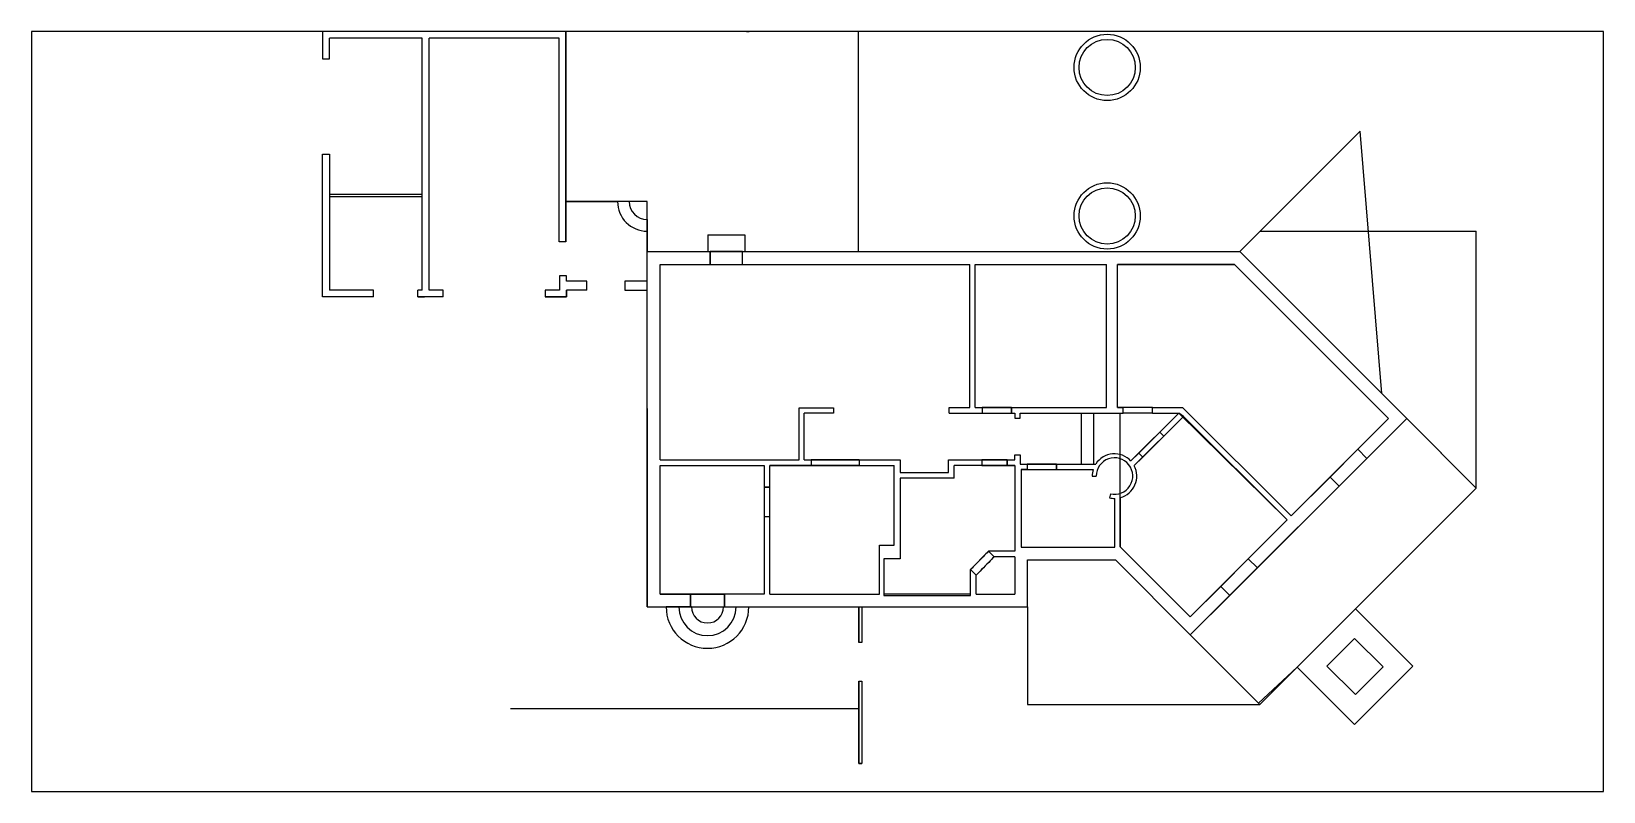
# Model space of a CAD drawing. Header units: millimetres. Extents: x 133 to 4048, y 159 to 2053.
import ezdxf

# ---------------------------------------------------------------- set-up
doc = ezdxf.new("R2010")
doc.units = ezdxf.units.MM
for name, color, linetype in [('InnerWalls', 7, 'Continuous'), ('OuterWalls', 7, 'Continuous'), ('Terrasse', 7, 'Continuous')]:
    doc.layers.add(name, color=color, linetype=linetype)

msp = doc.modelspace()

# ---------------------------------------------------------------- linework, layer by layer
at = {"layer": 'InnerWalls'}
for p, q in [((1698.9, 985.4), (1698.9, 1472.4)), ((1698.9, 1472.4), (1823.9, 1472.4)), ((1698.9, 985.4, 243), (1698.9, 1472.4, 243)), ((1698.9, 1472.4, 243), (2469.9, 1472.4, 243)), ((1823.9, 1472.4), (1823.9, 1472.4, 211)), ((1823.9, 1472.4, 211), (1903.9, 1472.4, 211)), ((1903.9, 1472.4), (2469.9, 1472.4)), ((1903.9, 1472.4), (1903.9, 1472.4, 211)), ((2469.9, 1116.4), (2469.9, 1472.4)), ((2469.9, 1116.4, 243), (2469.9, 1472.4, 243)), ((2469.9, 1472.4), (2469.9, 1472.4, 243)), ((2483.9, 1116.4), (2483.9, 1472.4)), ((2483.9, 1472.4), (2810.9, 1472.4)), ((2483.9, 1472.4, 243), (2810.9, 1472.4, 243)), ((2483.9, 1116.4, 243), (2483.9, 1472.4, 243)), ((2483.9, 1472.4), (2483.9, 1472.4, 243)), ((2810.9, 1116.4), (2810.9, 1472.4)), ((2810.9, 1116.4, 243), (2810.9, 1472.4, 243)), ((2810.9, 1472.4), (2810.9, 1472.4, 243)), ((2837.9, 1116.4, -40), (2837.9, 1472.4, -40)), ((2837.9, 1472.4, -40), (3128.9, 1472.4, -40)), ((2837.9, 1472.4, -40), (2837.9, 1472.4, 243)), ((2837.9, 1116.4, 243), (2837.9, 1472.4, 243)), ((3128.9, 1472.4, 243), (2837.9, 1472.4, 243)), ((3512.9, 1088.4, -40), (3128.9, 1472.4, -40)), ((3128.9, 1472.4, -40), (3128.9, 1472.4, 243)), ((3512.9, 1088.4, 243), (3128.9, 1472.4, 243)), ((2044.9, 985.4), (2044.9, 1115.4)), ((2044.9, 1115.4), (2130.9, 1115.4)), ((2044.9, 985.4, 243), (2044.9, 1115.4, 243)), ((2044.9, 1115.4, 243), (2130.9, 1115.4, 243)), ((2044.9, 1115.4, 243), (2044.9, 1115.4)), ((2130.9, 1102.4), (2057.9, 1102.4)), ((2057.9, 985.4), (2057.9, 1102.4)), ((2130.9, 1102.4, 243), (2057.9, 1102.4, 243)), ((2057.9, 985.4, 243), (2057.9, 1102.4, 243)), ((2057.9, 1102.4, 243), (2057.9, 1102.4)), ((2130.9, 1115.4), (2130.9, 1102.4)), ((2130.9, 1115.4, 243), (2130.9, 1102.4, 243)), ((2130.9, 1115.4, 243), (2130.9, 1115.4)), ((2130.9, 1102.4, 243), (2130.9, 1102.4)), ((2418.9, 1102.4), (2418.9, 1116.4)), ((2418.9, 1116.4), (2469.9, 1116.4)), ((2418.9, 1102.4, 243), (2418.9, 1116.4, 243)), ((2418.9, 1116.4, 243), (2469.9, 1116.4, 243)), ((2418.9, 1116.4), (2418.9, 1116.4, 243)), ((2418.9, 1102.4), (2500.9, 1102.4)), ((2418.9, 1102.4, 243), (2581.9, 1102.4, 243)), ((2418.9, 1102.4), (2418.9, 1102.4, 243)), ((2469.9, 1116.4), (2469.9, 1116.4, 243)), ((2483.9, 1116.4), (2500.9, 1116.4)), ((2483.9, 1116.4, 243), (2810.9, 1116.4, 243)), ((2483.9, 1116.4), (2483.9, 1116.4, 243)), ((2500.9, 1116.4), (2500.9, 1102.4)), ((2500.9, 1116.4), (2500.9, 1116.4, 211)), ((2573.9, 1116.4, 211), (2500.9, 1116.4, 211)), ((2500.9, 1102.4), (2500.9, 1102.4, 211)), ((2573.9, 1116.4), (2573.9, 1102.4)), ((2573.9, 1116.4), (2810.9, 1116.4)), ((2573.9, 1116.4), (2573.9, 1116.4, 211)), ((2573.9, 1102.4, 211), (2573.9, 1116.4, 211)), ((2573.9, 1102.4), (2581.9, 1102.4)), ((2573.9, 1102.4), (2573.9, 1102.4, 211)), ((2581.9, 1102.4), (2581.9, 1089.4)), ((2581.9, 1102.4, 243), (2581.9, 1089.4, 243)), ((2581.9, 1102.4), (2581.9, 1102.4, 243)), ((2595.9, 1089.4), (2595.9, 1102.4)), ((2595.9, 1102.4), (2747.9, 1102.4)), ((2595.9, 1089.4, 243), (2595.9, 1102.4, 243)), ((2595.9, 1102.4, 243), (2851.9, 1102.4, 243)), ((2595.9, 1102.4), (2595.9, 1102.4, 243)), ((2747.9, 975.4), (2747.9, 1102.4)), ((2747.9, 1102.4), (2747.9, 1102.4, -20)), ((2747.9, 975.4, -20), (2747.9, 1102.4, -20)), ((2747.9, 1102.4, -20), (2778.9, 1102.4, -20)), ((2778.9, 975.4, -20), (2778.9, 1102.4, -20)), ((2778.9, 1102.4, -20), (2778.9, 1102.4, -40)), ((2778.9, 975.4, -40), (2778.9, 1102.4, -40)), ((2778.9, 1102.4, -40), (2851.9, 1102.4, -40)), ((2810.9, 1116.4), (2810.9, 1116.4, 243)), ((2851.9, 1116.4, -40), (2837.9, 1116.4, -40)), ((2851.9, 1116.4, 243), (2837.9, 1116.4, 243)), ((2837.9, 1116.4, -40), (2837.9, 1116.4, 325)), ((2837.9, 1116.4, 325), (2851.9, 1116.4, 325)), ((2844.9, 998.9, 243), (2844.9, 1102.4, 243)), ((2851.9, 1102.4, -40), (2851.9, 1116.4, -40)), ((2851.9, 1116.4, -40), (2851.9, 1116.4, 325)), ((2924.9, 1116.4, 171), (2851.9, 1116.4, 171)), ((2851.9, 1102.4, 171), (2851.9, 1116.4, 171)), ((2851.9, 1102.4, -40), (2851.9, 1102.4, 325)), ((2924.9, 1102.4, 171), (2851.9, 1102.4, 171)), ((2871.3, 982.9, 243), (2990.9, 1102.4, 243)), ((2924.9, 1102.4, -40), (2924.9, 1116.4, -40)), ((2924.9, 1116.4, -40), (2999.9, 1116.4, -40)), ((2924.9, 1116.4, -40), (2924.9, 1116.4, 171)), ((2924.9, 1102.4, 171), (2924.9, 1116.4, 171)), ((2924.9, 1102.4, -40), (2990.9, 1102.4, -40)), ((2924.9, 1102.4, -40), (2924.9, 1102.4, 171)), ((2990.9, 1102.4, -40), (2943.5, 1055, -40)), ((3002.4, 1094.1, 243), (2990.9, 1102.4, 243)), ((2990.9, 1102.4, -40), (2990.9, 1102.4, 325)), ((3270.4, 845.9, -40), (2999.9, 1116.4, -40)), ((2999.9, 1116.4, -40), (2999.9, 1116.4, 325)), ((2581.9, 1089.4), (2595.9, 1089.4)), ((2581.9, 1089.4, 243), (2595.9, 1089.4, 243)), ((2581.9, 1089.4), (2581.9, 1089.4, 243)), ((2595.9, 1089.4), (2595.9, 1089.4, 243)), ((2879.5, 971.3, 243), (3002.4, 1094.1, 243)), ((3002.4, 1094.1, -40), (2953.4, 1045.1, -40)), ((3260.5, 836, -40), (3002.4, 1094.1, -40)), ((3002.4, 1094.1, -40), (3002.4, 1094.1, 243)), ((3436.5, 1012.1, -40), (3512.9, 1088.4, -40)), ((3512.9, 1088.4, -40), (3512.9, 1088.4, 243)), ((2943.5, 1055, 171), (2891.2, 1002.7, 171)), ((2901.1, 992.8, 171), (2953.4, 1045.1, 171)), ((2953.4, 1045.1, -40), (2943.5, 1055, -40)), ((2943.5, 1055, -40), (2943.5, 1055, 171)), ((2953.4, 1045.1, 171), (2943.5, 1055, 171)), ((2953.4, 1045.1, -40), (2953.4, 1045.1, 171)), ((1698.9, 985.4), (2044.9, 985.4)), ((1698.9, 985.4, 243), (2044.9, 985.4, 243)), ((1698.9, 985.4, 243), (1698.9, 985.4)), ((2044.9, 985.4, 243), (2044.9, 985.4)), ((2057.9, 985.4), (2074.9, 985.4)), ((2057.9, 985.4, 243), (2296.9, 985.4, 243)), ((2057.9, 985.4, 243), (2057.9, 985.4)), ((2074.9, 985.4), (2074.9, 971.4)), ((2074.9, 985.4), (2074.9, 985.4, 175)), ((2194.9, 985.4), (2296.9, 985.4)), ((2194.9, 985.4), (2194.9, 971.4)), ((2194.9, 985.4), (2194.9, 985.4, 175)), ((2296.9, 985.4), (2296.9, 954.4)), ((2296.9, 985.4), (2296.9, 954.4)), ((2296.9, 985.4, 243), (2296.9, 954.4, 243)), ((2296.9, 985.4, 243), (2296.9, 954.4, 243)), ((2296.9, 985.4), (2296.9, 985.4, 243)), ((2416.9, 954.4), (2416.9, 985.4)), ((2416.9, 985.4), (2499.9, 985.4)), ((2416.9, 954.4, 243), (2416.9, 985.4, 243)), ((2416.9, 985.4, 243), (2581.9, 985.4, 243)), ((2416.9, 985.4, 243), (2416.9, 985.4)), ((2499.9, 985.4), (2499.9, 971.4)), ((2499.9, 985.4), (2499.9, 985.4, 211)), ((2562.9, 985.4, 211), (2499.9, 985.4, 211)), ((2499.9, 985.4, 211), (2499.9, 971.4, 211)), ((2562.9, 985.4), (2562.9, 971.4)), ((2562.9, 985.4), (2581.9, 985.4)), ((2562.9, 985.4), (2562.9, 985.4, 211)), ((2562.9, 971.4, 211), (2562.9, 985.4, 211)), ((2581.9, 985.4), (2581.9, 998.4)), ((2581.9, 998.4), (2595.9, 998.4)), ((2581.9, 985.4, 243), (2581.9, 998.4, 243)), ((2581.9, 998.4, 243), (2595.9, 998.4, 243)), ((2581.9, 998.4), (2581.9, 998.4, 243)), ((2581.9, 985.4), (2581.9, 985.4, 243)), ((2595.9, 998.4), (2595.9, 975.4)), ((2595.9, 998.4, 243), (2595.9, 975.4, 243)), ((2595.9, 998.4), (2595.9, 998.4, 243)), ((2844.9, 998.9, 243), (2844.9, 998.9, 299.5)), ((2871.3, 982.9, -40), (2891.2, 1002.7, -40)), ((2871.3, 982.9, -40), (2871.3, 982.9, 243)), ((2879.5, 971.3, -40), (2901.1, 992.8, -40)), ((2891.2, 1002.7, -40), (2901.1, 992.8, -40)), ((2891.2, 1002.7, 171), (2891.2, 1002.7, -40)), ((2901.1, 992.8, 171), (2891.2, 1002.7, 171)), ((2901.1, 992.8, 171), (2901.1, 992.8, -40)), ((3367.2, 942.8, 171), (3436.5, 1012.1, 171)), ((3436.5, 1012.1, -40), (3436.5, 1012.1, 171)), ((1698.9, 651.4), (1698.9, 971.4)), ((1698.9, 971.4), (1957.9, 971.4)), ((1698.9, 651.4, 243), (1698.9, 971.4, 243)), ((1698.9, 971.4, 243), (1957.9, 971.4, 243)), ((1698.9, 971.4, 243), (1698.9, 971.4)), ((1957.9, 971.4), (1957.9, 917.4)), ((1957.9, 971.4, 243), (1957.9, 651.4, 243)), ((1957.9, 971.4, 243), (1957.9, 971.4)), ((2074.9, 971.4), (1971.9, 971.4)), ((1971.9, 917.4), (1971.9, 971.4)), ((1971.9, 651.4, 243), (1971.9, 971.4, 243)), ((1971.9, 971.4, 243), (2281.9, 971.4, 243)), ((1971.9, 971.4, 243), (1971.9, 971.4)), ((2074.9, 971.4), (2074.9, 971.4, 175)), ((2194.9, 971.4), (2281.9, 971.4)), ((2194.9, 971.4), (2194.9, 971.4, 175)), ((2281.9, 773.4), (2281.9, 971.4)), ((2281.9, 773.4, 243), (2281.9, 971.4, 243)), ((2281.9, 971.4), (2281.9, 971.4, 243)), ((2296.9, 954.4), (2416.9, 954.4)), ((2296.9, 954.4, 243), (2416.9, 954.4, 243)), ((2296.9, 954.4, 243), (2296.9, 954.4)), ((2296.9, 940.4), (2296.9, 739.4)), ((2430.9, 940.4), (2296.9, 940.4)), ((2296.9, 940.4, 243), (2296.9, 739.4, 243)), ((2430.9, 940.4, 243), (2296.9, 940.4, 243)), ((2296.9, 940.4, 243), (2296.9, 940.4)), ((2416.9, 954.4, 243), (2416.9, 954.4)), ((2499.9, 971.4), (2430.9, 971.4)), ((2430.9, 940.4), (2430.9, 971.4)), ((2581.9, 971.4, 243), (2430.9, 971.4, 243)), ((2430.9, 940.4, 243), (2430.9, 971.4, 243)), ((2430.9, 971.4, 243), (2430.9, 971.4)), ((2430.9, 940.4, 243), (2430.9, 940.4)), ((2499.9, 971.4), (2499.9, 971.4, 211)), ((2499.9, 971.4, 211), (2562.9, 971.4, 211)), ((2562.9, 971.4), (2581.9, 971.4)), ((2562.9, 971.4), (2562.9, 971.4, 211)), ((2581.9, 971.4), (2581.9, 758.4)), ((2581.9, 971.4), (2581.9, 758.4)), ((2581.9, 971.4, 243), (2581.9, 758.4, 243)), ((2581.9, 971.4, 243), (2581.9, 758.4, 243)), ((2581.9, 971.4), (2581.9, 971.4, 243)), ((2595.9, 975.4), (2612.9, 975.4)), ((2595.9, 975.4, 243), (2783.8, 975.4, 243)), ((2595.9, 975.4), (2595.9, 975.4, 243)), ((2612.9, 961.4), (2597.9, 961.4)), ((2597.9, 961.4), (2597.9, 768.4)), ((2597.9, 961.4, 243), (2597.9, 768.4, 243)), ((2597.9, 961.4, 243), (2777.3, 961.4, 243)), ((2597.9, 961.4), (2597.9, 961.4, 243)), ((2612.9, 975.4), (2612.9, 961.4)), ((2612.9, 975.4), (2612.9, 975.4, 211)), ((2685.9, 975.4, 211), (2612.9, 975.4, 211)), ((2612.9, 961.4), (2612.9, 961.4, 211)), ((2612.9, 961.4, 211), (2685.9, 961.4, 211)), ((2685.9, 975.4), (2685.9, 961.4)), ((2685.9, 975.4), (2783.8, 975.4)), ((2685.9, 975.4), (2685.9, 975.4, 211)), ((2685.9, 961.4, 211), (2685.9, 975.4, 211)), ((2685.9, 961.4), (2777.3, 961.4)), ((2685.9, 961.4), (2685.9, 961.4, 211)), ((2747.9, 975.4), (2747.9, 975.4, -20)), ((2747.9, 975.4, -20), (2778.9, 975.4, -20)), ((2775, 945.4), (2785, 945.4)), ((2775, 945.4, 243), (2785, 945.4, 243)), ((2775, 945.4), (2775, 945.4, 243)), ((2777.3, 961.4), (2777.3, 961.4, 243)), ((2778.9, 975.4, -20), (2778.9, 975.4, -40)), ((2778.9, 975.4, -40), (2783.8, 975.4, -40)), ((2783.8, 975.4), (2783.8, 975.4, 243)), ((2783.8, 975.4), (2783.8, 975.4, -40)), ((2785, 945.4), (2785, 945.4, 243)), ((2879.5, 971.3, 243), (2879.5, 971.3, -40)), ((3270.4, 845.9, -40), (3367.2, 942.8, -40)), ((3367.2, 942.8, -40), (3367.2, 942.8, 171)), ((1957.9, 917.4), (1971.9, 917.4)), ((1957.9, 917.4), (1957.9, 917.4, 211)), ((1971.9, 917.4, 211), (1957.9, 917.4, 211)), ((1957.9, 917.4, 211), (1957.9, 844.4, 211)), ((1971.9, 917.4), (1971.9, 917.4, 211)), ((1971.9, 844.4, 211), (1971.9, 917.4, 211)), ((2820.1, 901), (2817.9, 891.3)), ((2820.1, 901, 243), (2817.9, 891.3, 243)), ((2820.1, 901), (2820.1, 901, 243)), ((2817.9, 891.3), (2817.9, 891.3, 243)), ((2830.9, 768.4), (2830.9, 889.8)), ((2830.9, 768.4, 243), (2830.9, 889.8, 243)), ((2830.9, 889.8), (2830.9, 889.8, 243)), ((2844.9, 891.7, -40), (2844.9, 769.3, -40)), ((2844.9, 769.3, 243), (2844.9, 891.7, 243)), ((2844.9, 891.7, 243), (2844.9, 769.3, 243)), ((2844.9, 891.7, 243), (2844.9, 769.3, 243)), ((2844.9, 891.7, 243), (2844.9, 891.7, -40)), ((2844.9, 891.7, 243), (2844.9, 891.7, 273.1)), ((1957.9, 844.4), (1971.9, 844.4)), ((1957.9, 844.4), (1957.9, 651.4)), ((1957.9, 844.4), (1957.9, 844.4, 211)), ((1957.9, 844.4, 211), (1971.9, 844.4, 211)), ((1971.9, 651.4), (1971.9, 844.4)), ((1971.9, 844.4), (1971.9, 844.4, 211)), ((3260.5, 836, -40), (3163.6, 739.1, -40)), ((3260.5, 836, -40), (3260.5, 836, 325)), ((3270.4, 845.9, -40), (3270.4, 845.9, 325)), ((2244.9, 651.4), (2244.9, 773.4)), ((2244.9, 773.4), (2281.9, 773.4)), ((2244.9, 651.4, 243), (2244.9, 773.4, 243)), ((2244.9, 773.4, 243), (2281.9, 773.4, 243)), ((2244.9, 773.4), (2244.9, 773.4, 243)), ((2281.9, 773.4), (2281.9, 773.4, 243)), ((2471.9, 712.4, 243), (2516.9, 758.4, 243)), ((2485.9, 698.4, 243), (2530.9, 744.4, 243)), ((2581.9, 758.4), (2516.9, 758.4)), ((2530.9, 744.4), (2516.9, 758.4)), ((2581.9, 758.4, 243), (2516.9, 758.4, 243)), ((2516.9, 758.4), (2516.9, 758.4, 180)), ((2581.9, 744.4), (2530.9, 744.4)), ((2581.9, 744.4, 243), (2530.9, 744.4, 243)), ((2530.9, 744.4), (2530.9, 744.4, 180)), ((2581.9, 758.4), (2581.9, 758.4, 243)), ((2581.9, 744.4), (2581.9, 651.4)), ((2581.9, 744.4, 243), (2581.9, 651.4, 243)), ((2581.9, 744.4), (2581.9, 744.4, 243)), ((2597.9, 768.4), (2830.9, 768.4)), ((2597.9, 768.4, 243), (2830.9, 768.4, 243)), ((2597.9, 768.4), (2597.9, 768.4, 243)), ((2830.9, 768.4), (2830.9, 768.4, 243)), ((3019.3, 594.9, -40), (2844.9, 769.3, -40)), ((2844.9, 769.3, -40), (2844.9, 769.3, 243)), ((2844.9, 769.3, 243), (3019.3, 594.9, 243)), ((2296.9, 739.4), (2255.9, 739.4)), ((2255.9, 739.4), (2255.9, 647.6)), ((2296.9, 739.4, 243), (2255.9, 739.4, 243)), ((2255.9, 739.4, 243), (2255.9, 651.8, 243)), ((2296.9, 739.4), (2296.9, 739.4, 243)), ((2471.9, 647.6), (2471.9, 712.4)), ((2485.9, 698.4), (2471.9, 712.4)), ((2471.9, 651.8, 243), (2471.9, 712.4, 243)), ((2471.9, 712.4), (2471.9, 712.4, 180)), ((3095, 670.5, 171), (3163.6, 739.1, 171)), ((3163.6, 739.1, -40), (3163.6, 739.1, 171)), ((2485.9, 651.4), (2485.9, 698.4)), ((2485.9, 651.4, 243), (2485.9, 698.4, 243)), ((2485.9, 698.4), (2485.9, 698.4, 180)), ((3095, 670.5, -40), (3019.3, 594.9, -40)), ((3095, 670.5, -40), (3095, 670.5, 171)), ((1698.9, 651.4), (1774.9, 651.4)), ((1957.9, 651.4, 243), (1698.9, 651.4, 243)), ((1774.9, 651.4), (1774.9, 651.4, 211)), ((1774.9, 651.4, 211), (1858.9, 651.4, 211)), ((1957.9, 651.4), (1858.9, 651.4)), ((1858.9, 651.4, 211), (1858.9, 651.4)), ((1957.9, 651.4), (1957.9, 651.4, 243)), ((1971.9, 651.4), (2244.9, 651.4)), ((1971.9, 651.4, 243), (2244.9, 651.4, 243)), ((1971.9, 651.4), (1971.9, 651.4, 243)), ((2244.9, 651.4), (2244.9, 651.4, 243)), ((2255.9, 651.8, 243), (2471.9, 651.8, 243)), ((2255.9, 651.8, 243), (2471.9, 651.8, 243)), ((2255.9, 651.8), (2255.9, 651.8, 243)), ((2255.9, 647.6), (2471.9, 647.6)), ((2255.9, 647.6), (2471.9, 647.6)), ((2471.9, 651.8), (2471.9, 651.8, 243)), ((2485.9, 651.4), (2581.9, 651.4)), ((2485.9, 651.4, 243), (2581.9, 651.4, 243)), ((2485.9, 651.4), (2485.9, 651.4, 243)), ((2581.9, 651.4), (2581.9, 651.4, 243)), ((3019.3, 594.9, -40), (3019.3, 594.9, 243))]:
    msp.add_line(p, q, dxfattribs=at)
at = {"layer": 'InnerWalls', "color": 7}
for p, q in [((1698.9, 1472.4, 243), (1698.9, 1472.4)), ((2500.9, 1116.4, 211), (2500.9, 1102.4, 211)), ((2500.9, 1102.4, 211), (2573.9, 1102.4, 211)), ((3260.5, 836, 325), (2990.9, 1102.4, 325)), ((3270.4, 845.9, 325), (2999.9, 1116.4, 325)), ((3512.9, 1088.4, 243), (3270.4, 845.9, 325)), ((2844.9, 891.7, 273.1), (2844.9, 998.9, 299.5)), ((3260.5, 836, 325), (3019.3, 594.9, 243)), ((1698.9, 651.4, 243), (1698.9, 651.4)), ((3019.3, 594.9, 243), (3019.3, 594.9, 243))]:
    msp.add_line(p, q, dxfattribs=at)
at = {"layer": 'InnerWalls', "color": 5}
for p, q in [((3558.2, 1088.4, -40), (3558.2, 1088.4, -40)), ((2613.9, 379.9, -40), (2613.9, 379.9, -40))]:
    msp.add_line(p, q, dxfattribs=at)
at = {"layer": 'InnerWalls', "extrusion": (2.50097e-11, -1, -1.42844e-12)}
for centre in [(2134.9, 175, -985.4), (2134.9, 175, -971.4)]:
    msp.add_arc(centre, 60, 0, 180, dxfattribs=at)
at = {"layer": 'InnerWalls'}
for centre, radius, start, end in [((2830.5, 945.3, -40), 55.5, 42.5535, 147.2089), ((2830.5, 945.3, 243), 55.5, 42.5535, 147.2089), ((2830.5, 945.3), 45.5, 256.8863, 179.9276), ((2830.5, 945.3, 243), 45.5, 256.8863, 179.9276), ((2830.5, 945.3), 55.5, 163.1825, 179.9406), ((2830.5, 945.3, 243), 55.5, 163.1825, 179.9406), ((2830.5, 945.3, -40), 55.5, 285.0465, 27.8461), ((2830.5, 945.3, 243), 55.5, 285.0465, 27.8461), ((2830.5, 945.3), 55.5, 256.8863, 270.4212), ((2830.5, 945.3, 243), 55.5, 256.8863, 270.4212)]:
    msp.add_arc(centre, radius, start, end, dxfattribs=at)
at = {"layer": 'InnerWalls', "extrusion": (0.714834, -0.699294, 1.11022e-16)}
for centre in [(2270, 180, 1268.8), (2269.8, 180, 1288.6)]:
    msp.add_arc(centre, 32.2, 0, 180, dxfattribs=at)
at = {"layer": 'OuterWalls', "color": 2}
for p, q in [((4048.3, 2052.9), (133.4, 2052.9)), ((133.4, 2052.9), (133.4, 159.5)), ((4048.3, 159.5), (4048.3, 2052.9)), ((133.4, 159.5), (4048.3, 159.5))]:
    msp.add_line(p, q, dxfattribs=at)
at = {"layer": 'OuterWalls', "color": 1}
for p, q in [((1464.4, 2052.9, -35), (858.4, 2052.9, -35)), ((858.4, 2052.9, -35), (858.4, 1984.9, -35)), ((1106.4, 2035.9, -35), (875.4, 2035.9, -35)), ((875.4, 1984.9, -35), (875.4, 2035.9, -35)), ((875.4, 2035.9, -35), (875.4, 2035.9, -35)), ((1106.4, 1408.4, -35), (1106.4, 2035.9, -35)), ((1123.4, 1408.4, -35), (1123.4, 2035.9, -35)), ((1447.4, 2035.9, -35), (1123.4, 2035.9, -35)), ((1447.4, 1528.9, -35), (1447.4, 2035.9, -35)), ((1447.4, 1528.9, -35), (1447.4, 2035.9, -35)), ((1447.4, 2035.9, -35), (1447.4, 2035.9, 202)), ((1447.4, 1528.9, 202), (1447.4, 2035.9, 202)), ((1464.4, 1528.9, -35), (1464.4, 2052.9, -35)), ((1464.4, 2052.9, -35), (1464.4, 2052.9, 202)), ((1464.4, 2052.9, 202), (1464.4, 1528.9, 202)), ((858.4, 1984.9, -35), (875.4, 1984.9, -35)), ((858.4, 1746.9, -35), (875.4, 1746.9, -35)), ((858.4, 1391.4, -35), (858.4, 1746.9, -35)), ((875.4, 1746.9, -35), (875.4, 1408.4, -35)), ((875.4, 1746.9, -35), (875.4, 1647.9, -35)), ((875.4, 1647.9, -35), (1106.4, 1647.9, -35)), ((1106.4, 1640.9, -35), (875.4, 1640.9, -35)), ((1464.4, 1528.9, -35), (1447.4, 1528.9, -35)), ((1447.4, 1528.9, -35), (1447.4, 1528.9, 202)), ((1464.4, 1528.9, 202), (1447.4, 1528.9, 202)), ((1464.4, 1528.9, -35), (1464.4, 1528.9, 202)), ((1817.9, 1546.4, -7), (1909.9, 1546.4, -7)), ((1817.9, 1546.4, -7), (1817.9, 1504.4, -7)), ((1817.9, 1546.4, -7), (1817.9, 1546.4, -18)), ((1817.9, 1546.4, -18), (1909.9, 1546.4, -18)), ((1817.9, 1546.4, -18), (1817.9, 1504.4, -18)), ((1909.9, 1546.4, -7), (1909.9, 1504.4, -7)), ((1909.9, 1546.4, -18), (1909.9, 1504.4, -18)), ((1909.9, 1546.4, -7), (1909.9, 1546.4, -18)), ((1666.9, 1504.4), (1823.9, 1504.4)), ((1666.9, 1504.4, 243), (2837.9, 1504.4, 243)), ((1666.9, 1504.4, -35), (1666.9, 1504.4, 243)), ((1666.9, 1114, 332.9), (1666.9, 1504.4, 243)), ((1666.9, 1430.9, -35), (1666.9, 1504.4, -35)), ((1817.9, 1504.4, -7), (1909.9, 1504.4, -7)), ((1817.9, 1504.4, -18), (1909.9, 1504.4, -18)), ((1817.9, 1504.4), (1817.9, 1504.4, -18)), ((1823.9, 1472.4), (1823.9, 1504.4)), ((1823.9, 1504.4), (1823.9, 1504.4, 211)), ((1903.9, 1504.4, 211), (1823.9, 1504.4, 211)), ((1823.9, 1504.4, 211), (1823.9, 1472.4, 211)), ((1823.9, 1504.4), (1903.9, 1504.4)), ((1903.9, 1472.4), (1903.9, 1504.4)), ((1903.9, 1504.4), (2837.9, 1504.4)), ((1903.9, 1504.4), (1903.9, 1504.4, 211)), ((1903.9, 1472.4, 211), (1903.9, 1504.4, 211)), ((1909.9, 1504.4), (1909.9, 1504.4, -18)), ((2837.9, 1504.4, 243), (2837.9, 1504.4, -40)), ((2837.9, 1504.4, -40), (3142.2, 1504.4, -40)), ((2837.9, 1504.4, 243), (3142.2, 1504.4, 243)), ((3558.2, 1088.4, -40), (3142.2, 1504.4, -40)), ((3142.2, 1504.4, 243), (3142.2, 1504.4, -40)), ((3142.2, 1504.4, 243), (3558.2, 1088.4, 243)), ((1465.7, 1444.4, -35), (1448.7, 1444.4, -35)), ((1448.7, 1444.4, -35), (1448.7, 1408.4, -35)), ((1448.7, 1444.4, -35), (1448.7, 1444.4, 202)), ((1465.7, 1444.4, 202), (1448.7, 1444.4, 202)), ((1448.7, 1444.4, 202), (1448.7, 1408.4, 202)), ((1465.7, 1430.9, -35), (1465.7, 1444.4, -35)), ((1465.7, 1444.4, -35), (1465.7, 1444.4, 202)), ((1465.7, 1430.9, 202), (1465.7, 1444.4, 202)), ((1516.2, 1430.9, -35), (1465.7, 1430.9, -35)), ((1465.7, 1430.9, -35), (1465.7, 1430.9, 202)), ((1516.2, 1430.9, 202), (1465.7, 1430.9, 202)), ((1516.2, 1408.4, -35), (1516.2, 1430.9, -35)), ((1516.2, 1430.9, -35), (1516.2, 1430.9, 202)), ((1516.2, 1408.4, 202), (1516.2, 1430.9, 202)), ((1666.9, 1430.9, -35), (1610.9, 1430.9, -35)), ((1610.9, 1430.9, -35), (1610.9, 1408.4, -35)), ((1610.9, 1430.9, -35), (1610.9, 1430.9, 202)), ((1610.9, 1430.9, 202), (1610.9, 1430.9, 202)), ((1610.9, 1430.9, 202), (1610.9, 1408.4, 202)), ((1666.9, 1430.9, 202), (1610.9, 1430.9, 202)), ((1666.9, 1430.9, -35), (1666.9, 1430.9, 202)), ((1666.9, 1408.4, 202), (1666.9, 1430.9, 202)), ((985.4, 1391.4, -35), (858.4, 1391.4, -35)), ((985.4, 1408.4, -35), (875.4, 1408.4, -35)), ((985.4, 1391.4, -35), (985.4, 1408.4, -35)), ((1095.4, 1391.4, -35), (1095.4, 1408.4, -35)), ((1106.4, 1408.4, -35), (1095.4, 1408.4, -35)), ((1158.4, 1391.4, -35), (1095.4, 1391.4, -35)), ((1095.4, 1391.4, -35), (1112.4, 1391.4, -35)), ((1158.4, 1408.4, -35), (1123.4, 1408.4, -35)), ((1158.4, 1408.4, -35), (1123.4, 1408.4, -35)), ((1158.4, 1391.4, -35), (1158.4, 1408.4, -35)), ((1158.4, 1391.4, -35), (1158.4, 1391.4, -35)), ((1448.7, 1408.4, -35), (1412.7, 1408.4, -35)), ((1412.7, 1408.4, -35), (1412.7, 1391.4, -35)), ((1412.7, 1408.4, -35), (1412.7, 1408.4, 202)), ((1448.7, 1408.4, 202), (1412.7, 1408.4, 202)), ((1412.7, 1408.4, 202), (1412.7, 1391.4, 202)), ((1412.7, 1391.4, -35), (1465.7, 1391.4, -35)), ((1412.7, 1391.4, -35), (1412.7, 1391.4, 202)), ((1465.7, 1391.4, 202), (1412.7, 1391.4, 202)), ((1448.7, 1408.4, -35), (1448.7, 1408.4, 202)), ((1516.2, 1408.4, -35), (1465.7, 1408.4, -35)), ((1465.7, 1391.4, -35), (1465.7, 1408.4, -35)), ((1465.7, 1408.4, -35), (1465.7, 1408.4, 202)), ((1516.2, 1408.4, 202), (1465.7, 1408.4, 202)), ((1465.7, 1408.4, 202), (1465.7, 1391.4, 202)), ((1465.7, 1391.4, -35), (1465.7, 1391.4, 202)), ((1516.2, 1408.4, -35), (1516.2, 1408.4, 202)), ((1610.9, 1408.4, -35), (1666.9, 1408.4, -35)), ((1610.9, 1408.4, -35), (1610.9, 1408.4, 202)), ((1610.9, 1408.4, 202), (1666.9, 1408.4, 202)), ((1666.9, 619.4, -46.5), (1666.9, 1408.4, -35)), ((1666.9, 1408.4, -35), (1666.9, 1408.4, 202)), ((1666.9, 1114, 332.9), (1666.9, 619.4, 243)), ((3288, 818.2, 334.4), (3558.2, 1088.4, 243)), ((3459.2, 989.4, -40), (3558.2, 1088.4, -40)), ((3558.2, 1088.4, 243), (3558.2, 1088.4, -40)), ((3389.9, 920.1, 171), (3459.2, 989.4, 171)), ((3389.9, 920.1, -40), (3459.2, 989.4, -40)), ((3459.2, 989.4, -40), (3436.5, 1012.1, -40)), ((3459.2, 989.4, 171), (3436.5, 1012.1, 171)), ((3459.2, 989.4, -40), (3459.2, 989.4, 171)), ((3389.9, 920.1, -40), (3367.2, 942.8, -40)), ((3367.2, 942.8, 171), (3389.9, 920.1, 171)), ((3186.2, 716.5, -40), (3389.9, 920.1, -40)), ((3389.9, 920.1, -40), (3389.9, 920.1, 171)), ((3019.3, 549.6, 243), (3288, 818.2, 334.4)), ((2613.9, 619.4), (2613.9, 736.4)), ((2613.9, 736.4), (2832.6, 736.4)), ((2613.9, 619.4, 243), (2613.9, 736.4, 243)), ((2613.9, 736.4, 243), (2832.6, 736.4, 243)), ((2613.9, 736.4), (2613.9, 736.4, 243)), ((3019.3, 549.6, -40), (2832.6, 736.4, -40)), ((2832.6, 736.4, -40), (2832.6, 736.4, 243)), ((2832.6, 736.4, 243), (3019.3, 549.6, 243)), ((3117.6, 647.9, 171), (3186.2, 716.5, 171)), ((3117.6, 647.9, -40), (3186.2, 716.5, -40)), ((3186.2, 716.5, -40), (3163.6, 739.1, -40)), ((3186.2, 716.5, 171), (3163.6, 739.1, 171)), ((3186.2, 716.5, -40), (3186.2, 716.5, 171)), ((3117.6, 647.9, -40), (3095, 670.5, -40)), ((3095, 670.5, 171), (3117.6, 647.9, 171)), ((1774.9, 651.4), (1774.9, 619.4)), ((1774.9, 619.4, 211), (1774.9, 651.4, 211)), ((1858.9, 651.4), (1858.9, 619.4)), ((1858.9, 619.4, 211), (1858.9, 651.4, 211)), ((3019.3, 549.6, -40), (3117.6, 647.9, -40)), ((3117.6, 647.9, -40), (3117.6, 647.9, 171)), ((1666.9, 619.4, -46.5), (1666.9, 619.4, 243)), ((1666.9, 619.4, 243), (2613.9, 619.4, 243)), ((1666.9, 619.4, -46.5), (1713.9, 619.4, -46.5)), ((1745.4, 619.4, -31), (1713.9, 619.4, -31)), ((1713.9, 619.4, -31), (1713.9, 619.4, -46.5)), ((1776.9, 619.4, -15.5), (1745.4, 619.4, -15.5)), ((1745.4, 619.4, -15.5), (1745.4, 619.4, -15.5)), ((1745.4, 619.4, -15.5), (1745.4, 619.4, -31)), ((1774.9, 619.4), (1774.9, 619.4, 211)), ((1774.9, 619.4, 211), (1858.9, 619.4, 211)), ((1774.9, 619.4), (1858.9, 619.4)), ((1776.9, 619.4), (1776.9, 619.4, -15.5)), ((1856.9, 619.4), (1856.9, 619.4, -15.5)), ((1856.9, 619.4, -15.5), (1888.4, 619.4, -15.5)), ((1858.9, 619.4), (2613.9, 619.4)), ((1858.9, 619.4, 211), (1858.9, 619.4)), ((1888.4, 619.4, -15.5), (1888.4, 619.4, -31)), ((1888.4, 619.4, -31), (1919.9, 619.4, -31)), ((1919.9, 619.4, -31), (1919.9, 619.4, -46.5)), ((1919.9, 619.4, -46.5), (2613.9, 619.4, -70)), ((2613.9, 619.4), (2613.9, 619.4, 243)), ((3019.3, 549.6, -40), (3019.3, 549.6, 243))]:
    msp.add_line(p, q, dxfattribs=at)
at = {"layer": 'OuterWalls', "color": 5}
for p, q in [((2192.9, 2052.9), (1464.4, 2052.9)), ((1464.4, 2052.9), (1464.4, 1629.4)), ((2192.9, 1504.4), (2192.9, 2052.9)), ((1666.9, 1629.4), (1464.4, 1629.4)), ((1464.4, 1629.4), (1464.4, 1629.4, -35)), ((1464.4, 1629.4, -35), (1592.9, 1629.4, -35)), ((1621.9, 1629.4, -17.5), (1592.9, 1629.4, -17.5)), ((1592.9, 1629.4, -17.5), (1592.9, 1629.4, -35)), ((1621.9, 1629.4), (1621.9, 1629.4, -17.5)), ((1666.9, 1504.4), (1666.9, 1629.4)), ((1666.9, 1584.4), (1666.9, 1584.4, -17.5)), ((1666.9, 1584.4, -17.5), (1666.9, 1584.4, -17.5)), ((1666.9, 1584.4, -17.5), (1666.9, 1555.4, -17.5)), ((1666.9, 1555.4, -17.5), (1666.9, 1555.4, -35)), ((1666.9, 1555.4, -35), (1666.9, 1504.4, -35)), ((2193.9, 619.4, -46.5), (2200.9, 619.4, -46.5)), ((2193.9, 619.4, -46.5), (2193.9, 619.4, 34.5)), ((2193.9, 619.4, 34.5), (2200.9, 619.4, 34.5)), ((2193.9, 530.4, 34.5), (2193.9, 619.4, 34.5)), ((2200.9, 619.4, -46.5), (2200.9, 619.4, 34.5)), ((2200.9, 619.4, 34.5), (2200.9, 530.4, 34.5)), ((2613.9, 619.4, -70), (2613.9, 619.4, -70)), ((2193.9, 530.4, -46.5), (2193.9, 530.4, 34.5)), ((2200.9, 530.4, 34.5), (2193.9, 530.4, 34.5)), ((2200.9, 530.4, -46.5), (2200.9, 530.4, 34.5)), ((2193.9, 434.4, -46.5), (2193.9, 434.4, 34.5)), ((2193.9, 434.4, 34.5), (2200.9, 434.4, 34.5)), ((2193.9, 229.5, 34.5), (2193.9, 434.4, 34.5)), ((2200.9, 434.4, -46.5), (2200.9, 434.4, 34.5)), ((2200.9, 434.4, 34.5), (2200.9, 434.4, 34.5)), ((2200.9, 434.4, 34.5), (2200.9, 229.5, 34.5)), ((2193.9, 365.4, -46.5), (1326.5, 365.4, -46.5)), ((2193.9, 229.5, -46.5), (2193.9, 229.5, 34.5)), ((2200.9, 229.5, 34.5), (2193.9, 229.5, 34.5)), ((2200.9, 229.5, -46.5), (2200.9, 229.5, 34.5))]:
    msp.add_line(p, q, dxfattribs=at)
at = {"layer": 'OuterWalls', "color": 4}
msp.add_line((1914.4, 2052.9), (1920.4, 2052.9), dxfattribs=at)
at = {"layer": 'OuterWalls', "color": 3, "extrusion": (0.37487, 0.37487, 0.847906)}
for p in [(3142.2, 1504.4, 243), (3495.8, 1150.8, 243)]:
    msp.add_line(p, (3442, 1804.2, -22.1), dxfattribs=at)
at = {"layer": 'OuterWalls', "color": 3}
msp.add_line((3495.8, 1150.8, 243), (3142.2, 1504.4, 243), dxfattribs=at)
at = {"layer": 'OuterWalls', "color": 5}
for centre, radius in [((2812.2, 1963.2, -40), 82.5), ((2812.2, 1963.2, -68), 82.5), ((2812.2, 1963.2, -40), 70), ((2812.2, 1963.2, -68), 70), ((2812.2, 1593.4, -40), 82.5), ((2812.2, 1593.4, -68), 82.5), ((2812.2, 1593.4, -40), 70), ((2812.2, 1593.4, -68), 70)]:
    msp.add_circle(centre, radius, dxfattribs=at)
for centre, radius in [((1666.9, 1629.4, -35), 74), ((1666.9, 1629.4, -17.5), 74), ((1666.9, 1629.4), 45), ((1666.9, 1629.4, -17.5), 45)]:
    msp.add_arc(centre, radius, 180, 270, dxfattribs=at)
at = {"layer": 'OuterWalls', "color": 1}
for centre, radius in [((1816.9, 619.4, -31), 103), ((1816.9, 619.4, -46.5), 103), ((1816.9, 619.4, -15.5), 71.5), ((1816.9, 619.4, -31), 71.5), ((1816.9, 619.4), 40), ((1816.9, 619.4, -15.5), 40)]:
    msp.add_arc(centre, radius, 180, 0, dxfattribs=at)
at = {"layer": 'Terrasse', "color": 5}
for p, q in [((3142.2, 1504.4, -40), (3193.5, 1555.7, -40)), ((3142.2, 1504.4, -40), (3193.5, 1555.7, -40)), ((3142.2, 1504.4, -70), (3193.5, 1555.7, -70)), ((3193.5, 1555.7, -40), (3731, 1555.7, -40)), ((3193.5, 1555.7, -40), (3731, 1555.7, -40)), ((3193.5, 1555.7, -70), (3731, 1555.7, -70)), ((3193.5, 1555.7, -40), (3193.5, 1555.7, -70)), ((3193.5, 1555.7, -70), (3193.5, 1555.7, -70)), ((3193.5, 1555.7, -70), (3193.5, 1555.7, -70)), ((3193.5, 1555.7, -70), (3193.5, 1555.7, -70)), ((3731, 915.6, -40), (3731, 1555.7, -40)), ((3731, 915.6, -40), (3731, 1555.7, -40)), ((3731, 915.6, -70), (3731, 1555.7, -70)), ((3731, 1555.7, -40), (3731, 1555.7, -70)), ((3142.2, 1504.4, -40), (3142.2, 1504.4, -70)), ((3142.2, 1504.4, -70), (3558.2, 1088.4, -70)), ((3558.2, 1088.4, -40), (3142.2, 1504.4, -40)), ((3019.3, 549.6, -70), (3558.2, 1088.4, -70)), ((3019.3, 549.6, -40), (3558.2, 1088.4, -40)), ((3558.2, 1088.4, -40), (3731, 915.6, -40)), ((3558.2, 1088.4, -40), (3731, 915.6, -40)), ((3558.2, 1088.4, -70), (3727.9, 918.7, -70)), ((3558.2, 1088.4, -70), (3731, 915.6, -70)), ((3558.2, 1088.4, -70), (3731, 915.6, -70)), ((3558.2, 1088.4, -70), (3558.2, 1088.4, -40)), ((3731, 915.6, -40), (3192.2, 376.7, -40)), ((3731, 915.6, -40), (3192.2, 376.7, -40)), ((3731, 915.6, -70), (3192.2, 376.7, -70)), ((3727.9, 918.7, -40), (3731, 915.6, -70)), ((2613.9, 736.4, -70), (2613.9, 736.4)), ((2613.9, 736.4, -70), (2613.9, 736.4)), ((2613.9, 619.4, -70), (2613.9, 736.4, -70)), ((2613.9, 736.4, -70), (2832.6, 736.4, -70)), ((2613.9, 619.4), (2613.9, 736.4)), ((2613.9, 736.4), (2832.6, 736.4)), ((2832.6, 736.4, -70), (3019.3, 549.6, -70)), ((2832.6, 736.4, -40), (3019.3, 549.6, -40)), ((2832.6, 736.4, -70), (2832.6, 736.4)), ((2193.9, 619.4, -46.5), (2193.9, 530.4, -46.5)), ((2200.9, 619.4, -46.5), (2200.9, 530.4, -46.5)), ((2613.9, 619.4, -40), (2613.9, 376.7, -40)), ((2613.9, 619.4, -40), (2613.9, 376.7, -40)), ((2613.9, 619.4, -70), (2613.9, 376.7, -70)), ((2613.9, 619.4, -70), (2613.9, 619.4)), ((3430.5, 615, -40), (3573.4, 472.2, -40)), ((3430.5, 615, -40), (3573.4, 472.2, -40)), ((3430.5, 615, -70), (3573.4, 472.2, -70)), ((3430.5, 615, -40), (3430.5, 615, -70)), ((3430.5, 615, -70), (3430.5, 615, -70)), ((3019.3, 549.6, -40), (3192.2, 376.7, -40)), ((3019.3, 549.6, -40), (3192.2, 376.7, -40)), ((3019.3, 549.6, -70), (3192.2, 376.7, -70)), ((3019.3, 549.6, -70), (3019.3, 549.6, -40)), ((2200.9, 530.4, -46.5), (2193.9, 530.4, -46.5)), ((3359.5, 471.8, -40), (3428.4, 540.8, -40)), ((3359.5, 471.8, -40), (3428.4, 540.8, -40)), ((3359.5, 471.8, -70), (3428.4, 540.8, -70)), ((3428.4, 540.8, -40), (3499.1, 470.1, -40)), ((3428.4, 540.8, -40), (3499.1, 470.1, -40)), ((3428.4, 540.8, -70), (3499.1, 470.1, -70)), ((3428.4, 540.8, -40), (3428.4, 540.8, -70)), ((3430.2, 401.1, -40), (3359.5, 471.8, -40)), ((3430.2, 401.1, -40), (3359.5, 471.8, -40)), ((3430.2, 401.1, -70), (3359.5, 471.8, -70)), ((3359.5, 471.8, -40), (3359.5, 471.8, -70)), ((3428.1, 326.9, -40), (3573.4, 472.2, -40)), ((3428.1, 326.9, -40), (3573.4, 472.2, -40)), ((3428.1, 326.9, -70), (3573.4, 472.2, -70)), ((3499.1, 470.1, -40), (3430.2, 401.1, -40)), ((3499.1, 470.1, -40), (3430.2, 401.1, -40)), ((3499.1, 470.1, -70), (3430.2, 401.1, -70)), ((3499.1, 470.1, -40), (3499.1, 470.1, -70)), ((3573.4, 472.2, -40), (3573.4, 472.2, -70)), ((2193.9, 434.4, -46.5), (2200.9, 434.4, -46.5)), ((2193.9, 434.4, -46.5), (2193.9, 229.5, -46.5)), ((2200.9, 434.4, -46.5), (2200.9, 229.5, -46.5)), ((3189, 379.9, -40), (3285.2, 469.7, -40)), ((3285.2, 469.7, -40), (3285.2, 469.7, -40)), ((3285.2, 469.7, -40), (3428.1, 326.9, -40)), ((3285.2, 469.7, -40), (3285.2, 469.7, -40)), ((3285.2, 469.7, -40), (3428.1, 326.9, -40)), ((3285.2, 469.7, -70), (3285.2, 469.7, -70)), ((3285.2, 469.7, -70), (3428.1, 326.9, -70)), ((3285.2, 469.7, -40), (3285.2, 469.7, -70)), ((3285.2, 469.7, -70), (3285.2, 469.7, -70)), ((3430.2, 401.1, -40), (3430.2, 401.1, -40)), ((3430.2, 401.1, -40), (3430.2, 401.1, -40)), ((3430.2, 401.1, -70), (3430.2, 401.1, -70)), ((3430.2, 401.1, -40), (3430.2, 401.1, -70)), ((2613.9, 376.7, -40), (3192.2, 376.7, -40)), ((2613.9, 376.7, -40), (2613.9, 376.7, -70)), ((2613.9, 376.7, -40), (3192.2, 376.7, -40)), ((2613.9, 376.7, -70), (3192.2, 376.7, -70)), ((3189, 379.9, -40), (3189, 379.9, -40)), ((3189, 379.9, -40), (3189, 379.9, -40)), ((3189, 379.9, -70), (3189, 379.9, -70)), ((3189, 379.9, -70), (3189, 379.9, -40)), ((3428.1, 326.9, -40), (3428.1, 326.9, -40)), ((3428.1, 326.9, -40), (3428.1, 326.9, -70)), ((2193.9, 229.5, -46.5), (2200.9, 229.5, -46.5))]:
    msp.add_line(p, q, dxfattribs=at)

doc.saveas('drawing.dxf')
